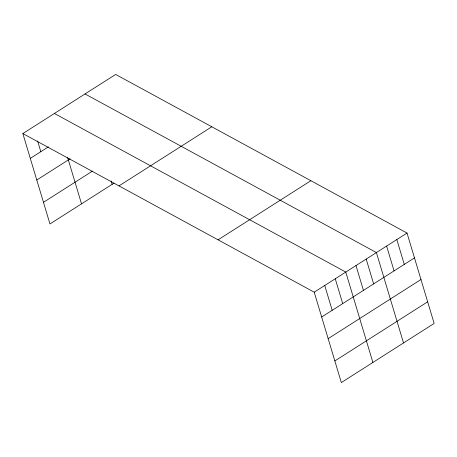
<?xml version="1.0" encoding="UTF-8"?>
<svg xmlns="http://www.w3.org/2000/svg" width="457" height="457" viewBox="0 0 457 457"><rect width="100%" height="100%" fill="white"/><g stroke="black" fill="none" stroke-linecap="round" stroke-linejoin="round"><path stroke-width="0.69" d="M22.85 133.564L115.667 74.44L407.033 233.053L434.15 323.436L341.333 382.56L314.216 292.177L22.85 133.564L49.967 223.947L113.953 183.188M30.299 158.39L48.413 146.851M36.789 180.024L70.15 158.773M43.478 202.314L92.451 171.118M119.003 185.902L211.814 126.778M218.069 239.834L310.88 180.709M314.216 292.177L407.033 233.053M321.665 317.004L414.482 257.879M328.16 338.637L420.971 279.513M334.844 360.927L427.661 301.803M85.036 93.948L376.402 252.561L403.52 342.95M54.406 113.462L345.778 272.075L372.895 362.458M396.825 239.554L404.274 264.386M386.616 246.06L394.065 270.887M366.194 259.068L373.643 283.894M355.986 265.568L363.435 290.401M335.255 278.776L342.704 303.602M324.738 285.476L332.188 310.303M111.137 180.955L112.154 184.337M67.533 157.219L81.523 203.845M37.6 140.956L40.816 151.69"/></g></svg>
